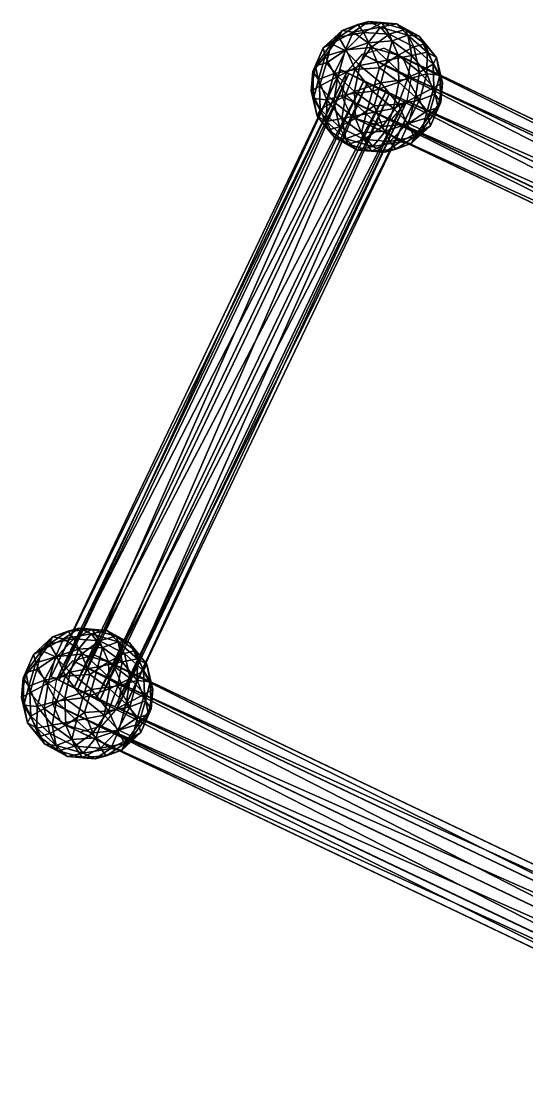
# Model space of a CAD drawing. Extents: x 56 to 159, y -295 to -217.
# Drawn here: x 56.03 to 74.56, y -256.78 to -217.26 of the extents above; entities that cross this region are included whole.
import ezdxf

# ---------------------------------------------------------------- set-up
doc = ezdxf.new("R2010")
doc.units = 0
doc.layers.add('Rectangle01', color=250, linetype='CONTINUOUS')

msp = doc.modelspace()

# ---------------------------------------------------------------- meshes
at = {"layer": 'Rectangle01', "color": 250}
mesh = msp.add_polyface(dxfattribs=at)
corners = [(69.251808, -217.307159, 115.221474), (68.767685, -217.262405, 114.308563), (68.367584, -217.375854, 115.101097), (69.159782, -218.962204, 116.95388), (68.855217, -218.213318, 116.569862), (68.27462, -219.02623, 116.837914), (68.578743, -217.659683, 115.923241), (67.946098, -218.307297, 116.311157), (67.49572, -219.176041, 116.423248), (67.678642, -217.832809, 115.444054), (67.176224, -218.536255, 115.67601), (66.927986, -219.391464, 115.765732), (67.229355, -220.13884, 116.155197), (66.745232, -220.094086, 115.242294), (69.52018, -217.726608, 116.030357), (67.934067, -219.947357, 116.762634), (68.908348, -219.815903, 117.049049), (67.217529, -218.782684, 113.291382), (66.813446, -218.891174, 114.082588), (67.394051, -218.078262, 113.814537), (66.712395, -219.103638, 114.946136), (67.093231, -218.22847, 114.702911), (67.795418, -217.58728, 114.446129), (66.963058, -219.636093, 113.380821), (66.655571, -219.810394, 114.262482), (67.636124, -219.283569, 112.679047), (68.246971, -219.835587, 112.328056), (67.490982, -220.208862, 112.837227), (67.902489, -218.32077, 112.947105), (68.743835, -218.039658, 112.828064), (68.444946, -218.873199, 112.396797), (69.449745, -218.677582, 112.422447), (69.219246, -219.510727, 112.190491), (68.967819, -220.36441, 112.28566), (68.19912, -217.649246, 113.549858), (69.207664, -217.472275, 113.557938)]
mesh.append_faces([[corners[k] for k in face] for face in [(0, 1, 2), (3, 4, 5), (4, 6, 7), (4, 7, 5), (5, 7, 8), (6, 2, 9), (6, 9, 7), (7, 9, 10), (7, 10, 8), (8, 10, 11), (12, 11, 13), (2, 6, 0), (6, 4, 14), (11, 12, 8), (12, 15, 8), (8, 15, 5), (15, 16, 5), (5, 16, 3), (17, 18, 19), (18, 20, 21), (18, 21, 19), (19, 21, 22), (20, 11, 10), (20, 10, 21), (21, 10, 9), (21, 9, 22), (22, 9, 2), (17, 23, 18), (23, 24, 18), (18, 24, 20), (24, 13, 20), (20, 13, 11), (17, 25, 23), (25, 26, 27), (25, 27, 23), (17, 28, 25), (28, 29, 30), (28, 30, 25), (25, 30, 26), (29, 31, 30), (30, 32, 26), (26, 32, 33), (17, 19, 28), (19, 22, 34), (19, 34, 28), (28, 34, 29), (22, 2, 1), (22, 1, 34), (34, 1, 35), (34, 35, 29)]])
mesh = msp.add_polyface(dxfattribs=at)
corners = [(71.164536, -219.690521, 115.858719), (71.136124, -218.83345, 115.60244), (70.63662, -219.117752, 116.402313), (70.49147, -220.043045, 116.560486), (69.880623, -219.491028, 116.911484), (70.828651, -218.08812, 115.213844), (70.430214, -218.195526, 116.008057), (69.847786, -218.50058, 116.615334), (69.159782, -218.962204, 116.95388), (68.908348, -219.815903, 117.049049), (71.314148, -220.43544, 115.156944), (71.472023, -219.51622, 114.977058), (71.415199, -220.222977, 114.293404), (71.199615, -219.93515, 113.473801), (71.382362, -219.232529, 113.997246), (71.252899, -218.587921, 114.604515), (70.619164, -217.798248, 114.393379), (70.110718, -217.55574, 115.260818), (70.200233, -217.759537, 113.603409), (69.784813, -217.344254, 114.394035), (69.251808, -217.307159, 115.221474), (69.628273, -217.977173, 112.950294), (69.207664, -217.472275, 113.557938), (68.767685, -217.262405, 114.308563), (70.631874, -220.150574, 112.816284), (70.898239, -219.18779, 113.084343), (70.193527, -219.379257, 112.476906), (70.349846, -218.504456, 112.901634), (69.852982, -220.3004, 112.401627), (69.219246, -219.510727, 112.190491), (69.449745, -218.677582, 112.422447), (68.578743, -217.659683, 115.923241), (69.52018, -217.726608, 116.030357), (68.855217, -218.213318, 116.569862), (70.909172, -218.38913, 113.66066), (68.743835, -218.039658, 112.828064), (68.444946, -218.873199, 112.396797)]
mesh.append_faces([[corners[k] for k in face] for face in [(0, 1, 2), (0, 2, 3), (3, 2, 4), (1, 5, 6), (1, 6, 2), (2, 6, 7), (2, 7, 4), (4, 7, 8), (4, 8, 9), (10, 11, 0), (0, 11, 1), (12, 13, 14), (12, 14, 11), (11, 14, 15), (11, 15, 1), (1, 15, 5), (5, 16, 17), (16, 18, 19), (16, 19, 17), (17, 19, 20), (18, 21, 22), (18, 22, 19), (19, 22, 23), (19, 23, 20), (13, 24, 25), (24, 26, 25), (25, 26, 27), (28, 29, 26), (26, 29, 30), (26, 30, 27), (27, 30, 21), (31, 32, 20), (20, 32, 17), (33, 8, 7), (33, 7, 32), (32, 7, 6), (32, 6, 17), (17, 6, 5), (21, 18, 27), (18, 16, 34), (18, 34, 27), (27, 34, 25), (16, 5, 15), (16, 15, 34), (34, 15, 14), (34, 14, 25), (25, 14, 13), (35, 21, 30), (36, 30, 29), (35, 22, 21)]])
mesh = msp.add_polyface(dxfattribs=at)
corners = [(95.627625, -232.594269, 68.428528), (95.308128, -231.954483, 67.681282), (95.059891, -232.809692, 67.771011), (95.90966, -234.240402, 68.343178), (95.361259, -233.557068, 68.160469), (95.350334, -234.355728, 67.584152), (94.877136, -233.512314, 67.247566), (95.006607, -234.156921, 66.640297), (95.640335, -234.946594, 66.851433), (95.430855, -234.656723, 66.030968), (95.349434, -232.200912, 65.296654), (94.945351, -232.309402, 66.087868), (95.525955, -231.49649, 65.819809), (94.844299, -232.521866, 66.951408), (95.225136, -231.646698, 66.708183), (95.927322, -231.005508, 66.451401), (95.810547, -231.251038, 67.449326), (95.094963, -233.054321, 65.386093), (95.123383, -233.911407, 65.642372), (94.787476, -233.228622, 66.267754), (95.768028, -232.701797, 64.684326), (95.622887, -233.62709, 64.842499), (95.829285, -234.549332, 65.236755), (96.034393, -231.739014, 64.952377), (95.876656, -232.452393, 66.70163), (85.541512, -254.873352, 67.545998), (96.169205, -232.591919, 67.545998), (96.087936, -232.553162, 65.828011), (85.248962, -254.73381, 66.70163), (96.722351, -232.855759, 65.258827), (85.460243, -254.834595, 65.828011), (96.087936, -232.553162, 65.828011), (68.53791, -218.459457, 113.974953), (96.669815, -231.877701, 65.980232), (69.320663, -218.24382, 114.373474), (97.452568, -231.662048, 66.378746), (70.005295, -218.570374, 114.866066), (98.137199, -231.988602, 66.871338), (70.330315, -219.314392, 115.26458), (98.462219, -232.73262, 67.269852), (70.171562, -220.191681, 115.416801), (98.303467, -233.609909, 67.422073), (69.589684, -220.867157, 115.26458), (97.721588, -234.285385, 67.269852), (68.806938, -221.082794, 114.866066), (96.938835, -234.501022, 66.871338), (68.122299, -220.756241, 114.373474), (96.254204, -234.174469, 66.378746), (67.797287, -220.012222, 113.974953), (95.929192, -233.43045, 65.980232), (67.956032, -219.134933, 113.822739)]
mesh.append_faces([[corners[k] for k in face] for face in [(0, 1, 2), (3, 4, 5), (4, 2, 6), (4, 6, 5), (5, 6, 7), (5, 7, 8), (8, 7, 9), (2, 4, 0), (10, 11, 12), (11, 13, 14), (11, 14, 12), (12, 14, 15), (13, 2, 1), (13, 1, 14), (14, 1, 16), (10, 17, 11), (17, 18, 19), (17, 19, 11), (11, 19, 13), (18, 9, 7), (18, 7, 19), (19, 7, 6), (19, 6, 13), (13, 6, 2), (10, 20, 17), (20, 21, 17), (17, 21, 18), (21, 22, 18), (18, 22, 9), (10, 12, 23)]])
mesh.append_faces([[corners[k] for k in face] for face in [(24, 25, 26), (27, 28, 24), (29, 30, 27), (31, 32, 33), (34, 33, 32), (33, 34, 35), (36, 35, 34), (35, 36, 37), (38, 37, 36), (37, 38, 39), (40, 39, 38), (39, 40, 41), (42, 41, 40), (41, 42, 43), (44, 43, 42), (43, 44, 45), (46, 45, 44), (45, 46, 47), (47, 48, 49), (49, 50, 31)]], dxfattribs={"vtx0": -1})
mesh = msp.add_polyface(dxfattribs=at)
corners = [(70.910072, -220.54393, 115.948158), (71.164536, -219.690521, 115.858719), (70.49147, -220.043045, 116.560486), (70.225105, -221.005844, 116.292435), (69.880623, -219.491028, 116.911484), (69.682648, -220.453415, 116.842735), (69.383759, -221.286972, 116.411476), (68.908348, -219.815903, 117.049049), (68.677856, -220.649048, 116.817093), (68.499329, -221.349442, 116.289246), (70.733551, -221.248352, 115.425003), (69.928474, -221.677383, 115.689682), (70.332184, -221.739334, 114.793411), (68.91993, -221.854355, 115.681602), (69.359909, -222.064209, 114.930977), (69.76001, -221.95076, 114.138443), (71.314148, -220.43544, 115.156944), (71.03437, -221.09816, 114.536629), (71.415199, -220.222977, 114.293404), (70.448952, -221.493805, 113.795486), (70.95137, -220.790359, 113.56353), (71.199615, -219.93515, 113.473801), (71.472023, -219.51622, 114.977058), (68.875786, -222.019455, 114.018066), (69.548859, -221.666931, 113.316299), (68.607414, -221.600006, 113.209183), (69.272377, -221.113297, 112.669678), (68.279816, -220.826035, 112.624207), (68.967819, -220.36441, 112.28566), (70.631874, -220.150574, 112.816284), (69.852982, -220.3004, 112.401627), (70.193527, -219.379257, 112.476906), (69.219246, -219.510727, 112.190491), (68.342789, -221.982361, 114.845505), (70.181503, -221.019333, 112.928383), (68.53791, -218.459457, 113.974953), (96.087936, -232.553162, 65.828011), (67.956032, -219.134933, 113.822739), (67.797287, -220.012222, 113.974953), (96.254204, -234.174469, 66.378746), (68.122299, -220.756241, 114.373474), (95.929192, -233.43045, 65.980232)]
mesh.append_faces([[corners[k] for k in face] for face in [(0, 1, 2), (0, 2, 3), (2, 4, 5), (2, 5, 3), (3, 5, 6), (4, 7, 5), (5, 7, 8), (5, 8, 6), (6, 8, 9), (0, 3, 10), (3, 6, 11), (3, 11, 10), (10, 11, 12), (6, 9, 13), (6, 13, 11), (11, 13, 14), (11, 14, 12), (12, 14, 15), (0, 10, 16), (10, 12, 17), (10, 17, 16), (16, 17, 18), (12, 15, 19), (12, 19, 17), (17, 19, 20), (17, 20, 18), (18, 20, 21), (0, 16, 1), (16, 18, 22), (15, 23, 24), (23, 25, 24), (24, 25, 26), (26, 27, 28), (29, 30, 31), (30, 28, 32), (23, 15, 14), (23, 14, 33), (33, 14, 13), (28, 30, 26), (30, 29, 34), (30, 34, 26), (26, 34, 24), (29, 21, 20), (29, 20, 34), (34, 20, 19), (34, 19, 24), (24, 19, 15)]])
mesh.append_faces([[corners[k] for k in face] for face in [(35, 36, 37), (38, 39, 40), (37, 41, 38)]], dxfattribs={"vtx0": -1})
mesh = msp.add_polyface(dxfattribs=at)
corners = [(68.499329, -221.349442, 116.289246), (67.777756, -220.822159, 116.337906), (67.927368, -221.567093, 115.636131), (67.229355, -220.13884, 116.155197), (67.21843, -220.9375, 115.57888), (67.508438, -221.528366, 114.846161), (66.745232, -220.094086, 115.242294), (66.874702, -220.738693, 114.635025), (67.29895, -221.238495, 114.025696), (68.875786, -222.019455, 114.018066), (68.016876, -221.770874, 113.978722), (68.607414, -221.600006, 113.209183), (67.69738, -221.131088, 113.231476), (68.279816, -220.826035, 112.624207), (69.272377, -221.113297, 112.669678), (67.934067, -219.947357, 116.762634), (68.677856, -220.649048, 116.817093), (68.908348, -219.815903, 117.049049), (68.342789, -221.982361, 114.845505), (68.91993, -221.854355, 115.681602), (66.963058, -219.636093, 113.380821), (66.991478, -220.493164, 113.637093), (66.655571, -219.810394, 114.262482), (67.490982, -220.208862, 112.837227), (68.246971, -219.835587, 112.328056), (68.967819, -220.36441, 112.28566), (57.117058, -241.315582, 114.696358), (67.956032, -219.134933, 113.822739), (57.328339, -241.416367, 113.822739), (67.744751, -219.034164, 114.696358), (57.409603, -241.455124, 115.540726), (68.0373, -219.173691, 115.540726), (58.094238, -241.781677, 116.033318), (68.721939, -219.500244, 116.033318), (58.909454, -242.170517, 115.985985), (69.537148, -219.889084, 115.985985), (59.543865, -242.473114, 115.416801), (70.171562, -220.191681, 115.416801), (59.75515, -242.573883, 114.543182), (70.382843, -220.292465, 114.543182), (59.462601, -242.434357, 113.698814), (70.090294, -220.152924, 113.698814), (58.777966, -242.107788, 113.206223), (69.405663, -219.82637, 113.206223), (57.962749, -241.718964, 113.253555), (68.590446, -219.437531, 113.253555)]
mesh.append_faces([[corners[k] for k in face] for face in [(0, 1, 2), (1, 3, 4), (1, 4, 2), (2, 4, 5), (3, 6, 4), (4, 6, 7), (4, 7, 5), (5, 7, 8), (9, 10, 11), (10, 8, 12), (10, 12, 11), (11, 12, 13), (11, 13, 14), (3, 1, 15), (1, 0, 16), (1, 16, 15), (15, 16, 17), (8, 10, 5), (10, 9, 18), (10, 18, 5), (5, 18, 2), (18, 19, 2), (2, 19, 0), (20, 21, 22), (21, 8, 7), (21, 7, 22), (22, 7, 6), (20, 23, 21), (24, 25, 13), (24, 13, 23), (23, 13, 12), (23, 12, 21), (21, 12, 8)]])
mesh.append_faces([[corners[k] for k in face] for face in [(26, 27, 28), (27, 26, 29), (30, 29, 26), (29, 30, 31), (32, 31, 30), (31, 32, 33), (34, 33, 32), (33, 34, 35), (36, 35, 34), (35, 36, 37), (37, 38, 39), (39, 40, 41), (41, 42, 43), (44, 43, 42), (43, 44, 45), (28, 45, 44), (45, 28, 27)]], dxfattribs={"vtx0": -1})
mesh = msp.add_polyface(dxfattribs=at)
corners = [(60.282375, -242.825363, 115.948158), (60.536842, -241.971954, 115.858719), (59.863773, -242.324478, 116.560486), (60.508427, -241.114868, 115.60244), (60.008923, -241.399185, 116.402313), (60.200954, -240.369553, 115.213844), (59.802521, -240.476944, 116.008057), (59.597408, -243.287262, 116.292435), (60.105854, -243.529785, 115.425003), (60.686455, -242.716873, 115.156944), (59.704483, -244.020767, 114.793411), (60.406673, -243.379578, 114.536629), (60.787506, -242.50441, 114.293404), (59.821259, -243.775238, 113.795486), (60.323677, -243.071793, 113.56353), (60.571918, -242.216583, 113.473801), (60.84433, -241.797653, 114.977058), (60.754665, -241.513962, 113.997246), (60.625202, -240.869354, 114.604515), (60.004181, -242.432007, 112.816284), (60.270546, -241.469208, 113.084343), (59.722149, -240.785873, 112.901634), (60.281475, -240.670547, 113.66066), (59.991467, -240.079681, 114.393379), (59.543865, -242.473114, 115.416801), (87.834518, -255.014053, 67.269859), (59.702618, -241.595825, 115.26458), (87.509506, -254.270035, 66.871338), (59.377602, -240.851807, 114.866066), (86.824867, -253.943481, 66.378746), (58.692966, -240.525253, 114.373474), (86.042122, -254.159119, 65.980232), (57.910217, -240.740891, 113.97496), (85.460243, -254.834595, 65.828011), (57.328339, -241.416367, 113.822739), (85.301491, -255.711884, 65.980232), (57.16959, -242.293655, 113.974953), (85.626511, -256.455902, 66.378746), (57.494602, -243.037674, 114.373474), (86.311142, -256.78244, 66.871338), (58.179237, -243.364227, 114.866066), (87.093895, -256.566803, 67.269852), (58.961987, -243.148575, 115.26458), (87.675774, -255.891342, 67.422073), (59.75515, -242.573883, 114.543182), (70.171562, -220.191681, 115.416801), (59.543865, -242.473114, 115.416801), (59.462601, -242.434357, 113.698814), (70.382843, -220.292465, 114.543182), (58.777966, -242.107788, 113.206223), (70.090294, -220.152924, 113.698814)]
mesh.append_faces([[corners[k] for k in face] for face in [(0, 1, 2), (1, 3, 4), (1, 4, 2), (3, 5, 6), (3, 6, 4), (0, 7, 8), (0, 8, 9), (8, 10, 11), (8, 11, 9), (9, 11, 12), (11, 13, 14), (11, 14, 12), (12, 14, 15), (0, 9, 1), (9, 12, 16), (9, 16, 1), (1, 16, 3), (12, 15, 17), (12, 17, 16), (16, 17, 18), (16, 18, 3), (3, 18, 5), (15, 19, 20), (19, 15, 14), (21, 22, 20), (23, 5, 18), (23, 18, 22), (22, 18, 17), (22, 17, 20), (20, 17, 15)]])
mesh.append_faces([[corners[k] for k in face] for face in [(24, 25, 26), (26, 27, 28), (29, 28, 27), (28, 29, 30), (31, 30, 29), (30, 31, 32), (33, 32, 31), (32, 33, 34), (35, 34, 33), (34, 35, 36), (37, 36, 35), (36, 37, 38), (39, 38, 37), (38, 39, 40), (41, 40, 39), (40, 41, 42), (42, 43, 24), (44, 45, 46), (47, 48, 44), (49, 50, 47)]], dxfattribs={"vtx0": -1})
mesh = msp.add_polyface(dxfattribs=at)
corners = [(59.252926, -241.772446, 116.911484), (58.532085, -241.243622, 116.95388), (58.280655, -242.097321, 117.049049), (59.157116, -239.625671, 114.394035), (58.579971, -239.753693, 113.557938), (58.139992, -239.543839, 114.308563), (58.624115, -239.588577, 115.221474), (57.739887, -239.657288, 115.101097), (58.227524, -240.494736, 116.569862), (57.646919, -241.307648, 116.837914), (57.951046, -239.941101, 115.923241), (57.318401, -240.588715, 116.311157), (56.868027, -241.457458, 116.423248), (57.050945, -240.114227, 115.444054), (56.548527, -240.817673, 115.67601), (56.300289, -241.672897, 115.765732), (58.892487, -240.008041, 116.030357), (59.220089, -240.781998, 116.615334), (57.306374, -242.228775, 116.762634), (56.589828, -241.064102, 113.291382), (56.185749, -241.172592, 114.082588), (56.766354, -240.35968, 113.814537), (56.084702, -241.385056, 114.946136), (56.465534, -240.509888, 114.702911), (57.167721, -239.868713, 114.446129), (56.335361, -241.917526, 113.380821), (56.027878, -242.091827, 114.262482), (56.117538, -242.375504, 115.242294), (57.00843, -241.565002, 112.679047), (57.274796, -240.602203, 112.947105), (58.116142, -240.321075, 112.828064), (57.817249, -241.154617, 112.396797), (57.619278, -242.11702, 112.328056), (59.000572, -240.258591, 112.950294), (58.822048, -240.959, 112.422447), (58.591549, -241.792145, 112.190491), (57.571426, -239.930664, 113.549858)]
mesh.append_faces([[corners[k] for k in face] for face in [(0, 1, 2), (3, 4, 5), (3, 5, 6), (6, 5, 7), (1, 8, 9), (8, 10, 11), (8, 11, 9), (9, 11, 12), (10, 7, 13), (10, 13, 11), (11, 13, 14), (11, 14, 12), (12, 14, 15), (7, 10, 6), (10, 8, 16), (10, 16, 6), (8, 1, 17), (12, 18, 9), (9, 2, 1), (19, 20, 21), (20, 22, 23), (20, 23, 21), (21, 23, 24), (22, 15, 14), (22, 14, 23), (23, 14, 13), (23, 13, 24), (24, 13, 7), (19, 25, 20), (25, 26, 20), (20, 26, 22), (22, 27, 15), (19, 28, 25), (19, 29, 28), (29, 30, 31), (29, 31, 28), (28, 31, 32), (30, 33, 34), (30, 34, 31), (31, 34, 35), (31, 35, 32), (19, 21, 29), (21, 24, 36), (21, 36, 29), (29, 36, 30), (24, 7, 5), (24, 5, 36), (36, 5, 4), (36, 4, 30), (30, 4, 33)]])
mesh = msp.add_polyface(dxfattribs=at)
corners = [(59.863773, -242.324478, 116.560486), (60.008923, -241.399185, 116.402313), (59.252926, -241.772446, 116.911484), (59.802521, -240.476944, 116.008057), (59.220089, -240.781998, 116.615334), (58.532085, -241.243622, 116.95388), (60.282375, -242.825363, 115.948158), (59.597408, -243.287262, 116.292435), (59.054955, -242.734848, 116.842735), (58.756062, -243.56839, 116.411476), (58.280655, -242.097321, 117.049049), (59.300777, -243.958801, 115.689682), (60.105854, -243.529785, 115.425003), (59.704483, -244.020767, 114.793411), (58.292236, -244.135773, 115.681602), (58.732212, -244.345627, 114.930977), (59.132317, -244.232193, 114.138443), (59.821259, -243.775238, 113.795486), (60.406673, -243.379578, 114.536629), (60.200954, -240.369553, 115.213844), (59.991467, -240.079681, 114.393379), (59.483021, -239.837158, 115.260818), (59.572536, -240.040955, 113.603409), (59.157116, -239.625671, 114.394035), (58.624115, -239.588577, 115.221474), (59.000572, -240.258591, 112.950294), (58.579971, -239.753693, 113.557938), (58.248093, -244.300888, 114.018066), (58.921158, -243.948364, 113.316299), (60.004181, -242.432007, 112.816284), (59.225285, -242.581818, 112.401627), (59.565834, -241.66069, 112.476906), (60.270546, -241.469208, 113.084343), (59.722149, -240.785873, 112.901634), (58.340122, -242.645844, 112.28566), (58.591549, -241.792145, 112.190491), (58.822048, -240.959, 112.422447), (58.892487, -240.008041, 116.030357), (58.227524, -240.494736, 116.569862), (58.644684, -243.39473, 112.669678), (59.553806, -243.300751, 112.928383), (60.323677, -243.071793, 113.56353), (60.281475, -240.670547, 113.66066)]
mesh.append_faces([[corners[k] for k in face] for face in [(0, 1, 2), (1, 3, 4), (1, 4, 2), (2, 4, 5), (6, 0, 7), (0, 2, 8), (0, 8, 7), (7, 8, 9), (2, 10, 8), (7, 9, 11), (7, 11, 12), (12, 11, 13), (9, 14, 11), (11, 14, 15), (11, 15, 13), (13, 15, 16), (13, 16, 17), (13, 17, 18), (19, 20, 21), (20, 22, 23), (20, 23, 21), (21, 23, 24), (22, 25, 26), (22, 26, 23), (16, 27, 28), (29, 30, 31), (29, 31, 32), (32, 31, 33), (30, 34, 35), (30, 35, 31), (31, 35, 36), (31, 36, 33), (33, 36, 25), (24, 37, 21), (38, 4, 37), (37, 4, 3), (37, 3, 21), (21, 3, 19), (27, 16, 15), (34, 30, 39), (30, 29, 40), (30, 40, 39), (39, 40, 28), (29, 41, 40), (40, 41, 17), (40, 17, 28), (28, 17, 16), (25, 22, 33), (22, 20, 42), (22, 42, 33)]])
mesh = msp.add_polyface(dxfattribs=at)
corners = [(59.054955, -242.734848, 116.842735), (58.280655, -242.097321, 117.049049), (58.050156, -242.930466, 116.817093), (58.756062, -243.56839, 116.411476), (57.871632, -243.630875, 116.289246), (58.292236, -244.135773, 115.681602), (57.150059, -243.103592, 116.337906), (57.299671, -243.848511, 115.636131), (56.601662, -242.420258, 116.155197), (56.590729, -243.218918, 115.57888), (56.880737, -243.809784, 114.846161), (56.300289, -241.672897, 115.765732), (56.117538, -242.375504, 115.242294), (56.247005, -243.020126, 114.635025), (56.671253, -243.519928, 114.025696), (58.248093, -244.300888, 114.018066), (57.389183, -244.052307, 113.978722), (57.979721, -243.881439, 113.209183), (58.921158, -243.948364, 113.316299), (58.644684, -243.39473, 112.669678), (57.069683, -243.412521, 113.231476), (57.652119, -243.107468, 112.624207), (58.340122, -242.645844, 112.28566), (56.868027, -241.457458, 116.423248), (57.306374, -242.228775, 116.762634), (57.646919, -241.307648, 116.837914), (57.715092, -244.263794, 114.845505), (58.732212, -244.345627, 114.930977), (56.335361, -241.917526, 113.380821), (56.363781, -242.774597, 113.637093), (56.027878, -242.091827, 114.262482), (56.084702, -241.385056, 114.946136), (57.00843, -241.565002, 112.679047), (57.619278, -242.11702, 112.328056), (56.863285, -242.490295, 112.837227), (58.591549, -241.792145, 112.190491)]
mesh.append_faces([[corners[k] for k in face] for face in [(0, 1, 2), (0, 2, 3), (3, 2, 4), (3, 4, 5), (4, 6, 7), (6, 8, 9), (6, 9, 7), (7, 9, 10), (8, 11, 12), (8, 12, 9), (9, 12, 13), (9, 13, 10), (10, 13, 14), (15, 16, 17), (15, 17, 18), (18, 17, 19), (16, 14, 20), (16, 20, 17), (17, 20, 21), (17, 21, 19), (19, 21, 22), (11, 8, 23), (8, 6, 24), (8, 24, 23), (6, 4, 2), (6, 2, 24), (24, 2, 1), (24, 1, 25), (14, 16, 10), (16, 15, 26), (16, 26, 10), (10, 26, 7), (15, 27, 26), (26, 27, 5), (26, 5, 7), (7, 5, 4), (28, 29, 30), (29, 14, 13), (29, 13, 30), (30, 13, 12), (30, 12, 31), (32, 33, 34), (32, 34, 28), (28, 34, 29), (33, 22, 21), (33, 21, 34), (34, 21, 20), (34, 20, 29), (29, 20, 14), (33, 35, 22)]])
mesh = msp.add_polyface(dxfattribs=at)
corners = [(87.289017, -253.043915, 66.399307), (86.711876, -253.171921, 65.56321), (86.271896, -252.962067, 66.313835), (86.75602, -253.006821, 67.226746), (85.871796, -253.075516, 67.106369), (86.663986, -254.661865, 68.959152), (86.359428, -253.912979, 68.575134), (85.778824, -254.725876, 68.843185), (86.082954, -253.359344, 67.928513), (85.450302, -254.006943, 68.316429), (84.999931, -254.875687, 68.428528), (85.182854, -253.532471, 67.449326), (84.680435, -254.235901, 67.681282), (84.43219, -255.091125, 67.771011), (87.024391, -253.42627, 68.035629), (87.35199, -254.200241, 68.620605), (85.438278, -255.647018, 68.767906), (86.41256, -255.515549, 69.054321), (84.721733, -254.482346, 65.296654), (84.317657, -254.590836, 66.087868), (84.898254, -253.777924, 65.819809), (84.216606, -254.803299, 66.951408), (84.597435, -253.928116, 66.708183), (85.299622, -253.286942, 66.451401), (84.46727, -255.335754, 65.386093), (84.159782, -255.510056, 66.267754), (85.140335, -254.983231, 64.684326), (85.4067, -254.020432, 64.952377), (86.248047, -253.739304, 64.833336), (85.949158, -254.572861, 64.402077), (85.751183, -255.535248, 64.333328), (87.132477, -253.676834, 64.955566), (86.953949, -254.377228, 64.427719), (86.723457, -255.210373, 64.195763), (85.703331, -253.348892, 65.55513), (87.834518, -255.014053, 67.269859), (59.543865, -242.473114, 115.416801), (87.675774, -255.891342, 67.422073), (87.509506, -254.270035, 66.871338), (59.702618, -241.595825, 115.26458), (58.961987, -243.148575, 115.26458), (87.093895, -256.566803, 67.269852)]
mesh.append_faces([[corners[k] for k in face] for face in [(0, 1, 2), (0, 2, 3), (3, 2, 4), (5, 6, 7), (6, 8, 9), (6, 9, 7), (7, 9, 10), (8, 4, 11), (8, 11, 9), (9, 11, 12), (9, 12, 10), (10, 12, 13), (4, 8, 3), (8, 6, 14), (8, 14, 3), (6, 5, 15), (10, 16, 7), (7, 17, 5), (18, 19, 20), (19, 21, 22), (19, 22, 20), (20, 22, 23), (21, 13, 12), (21, 12, 22), (22, 12, 11), (22, 11, 23), (23, 11, 4), (18, 24, 19), (19, 25, 21), (18, 26, 24), (18, 27, 26), (27, 28, 29), (27, 29, 26), (26, 29, 30), (28, 31, 32), (28, 32, 29), (29, 32, 33), (29, 33, 30), (18, 20, 27), (20, 23, 34), (20, 34, 27), (27, 34, 28), (23, 4, 2), (23, 2, 34), (34, 2, 1), (34, 1, 28), (28, 1, 31)]])
mesh.append_faces([[corners[k] for k in face] for face in [(35, 36, 37), (38, 39, 35), (37, 40, 41)]], dxfattribs={"vtx0": -1})

doc.saveas('drawing.dxf')
